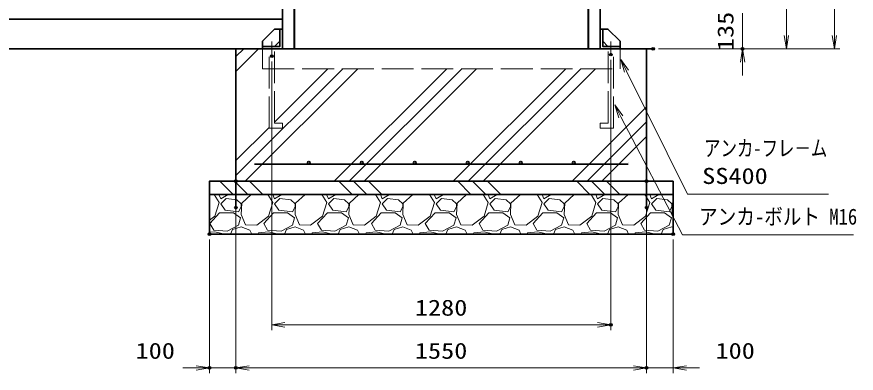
# Model space of a CAD drawing. Units: millimetres at full size, sheet at 1:20. Extents: x -5940 to 5940, y -4200 to 4200.
# Drawn here: x 517 to 3685, y -2329 to -983 of the extents above; entities that cross this region are included whole.
import ezdxf
from ezdxf.enums import TextEntityAlignment as Align

# ---------------------------------------------------------------- set-up
doc = ezdxf.new("R2010")
doc.units = ezdxf.units.MM
doc.header["$LTSCALE"] = 20
doc.header["$PDMODE"] = 32
doc.header["$PDSIZE"] = 10
doc.linetypes.add('DASHED', pattern=[7.5, 6, -1.5])
doc.linetypes.add('USER1', pattern=[18, 12, -1.5, 3, -1.5])
for name, color, linetype, lineweight in [('0-1_軸線', 200, 'USER1', 15), ('0-2_寸法線', 4, 'Continuous', 18), ('0-3_0', 7, 'Continuous', 18), ('0-5_外形線', 7, 'Continuous', 35), ('0-6_隠れ線', 140, 'DASHED', 18), ('0-7_細線', 2, 'Continuous', 35), ('0-C_ハッチング', 253, 'Continuous', 13)]:
    doc.layers.add(name, color=color, linetype=linetype, lineweight=lineweight)
doc.layers.add('0-4_Defpoints', color=7, linetype='Continuous')
doc.styles.add('ＭＳ ゴシック', font='')
doc.styles.get('ＭＳ ゴシック').set_extended_font_data('MS Gothic')

# ---------------------------------------------------------------- blocks, each defined once
blk = doc.blocks.new('_Open')
at = {"layer": '0-3_0'}
blk.add_line((-20, 3.333), (0, 0), dxfattribs=at)
blk.add_lwpolyline([(-20, -3.333), (0, 0), (-20, 0)], dxfattribs=at)
blk = doc.blocks.new('S15')
at = {"layer": '0-2_寸法線'}
for points in [[(5061578.5, 2930121), (5050939.3, 2930121), (5046346.1, 2939394.5), (5045902.2, 2940290.6)], [(5046495.4, 2939468.5), (5045902.2, 2940290.6), (5046196.7, 2939320.5)]]:
    blk.add_lwpolyline(points, dxfattribs=at)
at = {"layer": '0-2_寸法線', "color": 254, "style": 'ＭＳ ゴシック'}
for s, width, p in [('アンカ-フレ－ム', 0.75, (5052199.3, 2932617.8)), ('SS400', 1.2, (5052055.3, 2930517.8))]:
    blk.add_text(s, height=1212, dxfattribs=dict(at, width=width)).set_placement(p, align=Align.BOTTOM_LEFT)
blk = doc.blocks.new('S16')
at = {"layer": '0-2_寸法線'}
for points in [[(5063470.8, 2927051.3), (5050556.4, 2927051.3), (5045922.3, 2935961.5), (5045460.9, 2936848.7)], [(5046070.2, 2936038.4), (5045460.9, 2936848.7), (5045774.4, 2935884.6)]]:
    blk.add_lwpolyline(points, dxfattribs=at)
at = {"layer": '0-2_寸法線', "color": 254, "style": 'ＭＳ ゴシック', "width": 0.85}
blk.add_text('アンカ-ボルト M16', height=1212, dxfattribs=at).set_placement((5051816.4, 2927448.2), align=Align.BOTTOM_LEFT)

msp = doc.modelspace()

# ---------------------------------------------------------------- linework, layer by layer
at = {"layer": '0-1_軸線'}
for p, q in [((1478.84, -1076.31), (1478.84, -1131.48)), ((2758.84, -1076.13), (2758.84, -1126.04))]:
    msp.add_line(p, q, dxfattribs=at)
at = {"layer": '0-2_寸法線'}
for p, q in [((3602.38, -1104.3), (3602.38, 365.7)), ((3421.23, -1104.3), (3421.23, 230.7)), ((3256.12, -969.3), (3256.12, -1104.3)), ((2938.84, -1104.3), (3441.23, -1104.3)), ((2938.84, -1104.3), (3276.12, -1104.3)), ((2938.84, -1104.3), (3622.38, -1104.3)), ((1478.84, -1151.48), (1478.84, -2166.56)), ((2758.84, -1146.04), (2758.84, -2166.56)), ((3256.12, -1154.3), (3256.12, -1204.3)), ((1343.84, -1624.3), (1343.84, -2329.39)), ((2893.84, -1624.3), (2893.84, -2329.39)), ((1343.84, -1724.3), (1343.84, -2329.39)), ((2893.84, -1724.3), (2893.84, -2329.39)), ((1243.84, -1824.3), (1243.84, -2329.39)), ((2993.84, -1824.3), (2993.84, -2329.39)), ((1478.84, -2146.56), (2758.84, -2146.56)), ((1193.84, -2309.39), (1143.84, -2309.39)), ((1343.84, -2309.39), (1243.84, -2309.39)), ((2893.84, -2309.39), (1343.84, -2309.39)), ((1393.84, -2309.39), (1443.84, -2309.39)), ((2843.84, -2309.39), (2793.84, -2309.39)), ((2993.84, -2309.39), (2893.84, -2309.39)), ((3043.84, -2309.39), (3093.84, -2309.39))]:
    msp.add_line(p, q, dxfattribs=at)
at = {"layer": '0-4_Defpoints'}
for p in [(2918.84, -1104.3), (3256.12, -1104.3), (1478.84, -1131.48), (2758.84, -1126.04), (1343.84, -1604.3), (2893.84, -1604.3), (1343.84, -1704.3), (2893.84, -1704.3), (1243.84, -1804.3), (2993.84, -1804.3), (2758.84, -2146.56), (1243.84, -2309.39), (1343.84, -2309.39), (2893.84, -2309.39)]:
    msp.add_point(p, dxfattribs=at)
at = {"layer": '0-5_外形線'}
for p, q in [((1518.84, 315.7), (1518.84, -1104.3)), ((1563.84, 315.7), (1563.84, -1104.3)), ((1564.84, 315.7), (1564.84, -1104.3)), ((2672.84, 315.7), (2672.84, -1104.3)), ((2673.84, 315.7), (2673.84, -1104.3)), ((2718.84, 315.7), (2718.84, -1104.3)), ((-2381.16, -991.8), (1518.84, -991.8)), ((1509.84, -1075.3), (1489.84, -1095.3)), ((2747.84, -1095.3), (2727.84, -1075.3)), ((-2889.59, -1104.3), (2918.84, -1104.3))]:
    msp.add_line(p, q, dxfattribs=at)
for points in [[(1518.84, -1029.3), (1489.84, -1029.3), (1443.84, -1075.3), (1443.84, -1104.3)], [(1443.84, -1095.3), (1509.84, -1095.3), (1509.84, -1029.3)], [(2718.84, -1029.3), (2747.84, -1029.3), (2793.84, -1075.3), (2793.84, -1104.3)], [(2793.84, -1095.3), (2727.84, -1095.3), (2727.84, -1029.3)]]:
    msp.add_lwpolyline(points, dxfattribs=at)
at = {"layer": '0-6_隠れ線'}
for p, q in [((1443.84, -1104.3), (1443.84, -1179.3)), ((1468.84, -1404.3), (1468.84, -1104.3)), ((1488.84, -1384.3), (1488.84, -1104.3)), ((2748.84, -1384.3), (2748.84, -1104.3)), ((2768.84, -1404.3), (2768.84, -1104.3)), ((2793.84, -1179.3), (2793.84, -1104.3)), ((1443.84, -1179.3), (2793.84, -1179.3)), ((1488.84, -1384.3), (1518.84, -1384.3)), ((1518.84, -1384.3), (1518.84, -1404.3)), ((1518.84, -1404.3), (1468.84, -1404.3))]:
    msp.add_line(p, q, dxfattribs=at)
at = {"layer": '0-6_隠れ線', "linetype": 'Continuous'}
for p, q in [((2718.84, -1384.3), (2718.84, -1404.3)), ((2718.84, -1384.3), (2748.84, -1384.3)), ((2718.84, -1404.3), (2768.84, -1404.3))]:
    msp.add_line(p, q, dxfattribs=at)
at = {"layer": '0-7_細線'}
for p, q in [((1343.84, -1104.3), (1343.84, -1704.3)), ((2893.84, -1104.3), (2893.84, -1704.3)), ((2823.84, -1539.3), (1413.84, -1539.3)), ((1413.84, -1539.3), (2823.84, -1539.3)), ((1907.12, -1539.3), (1899.35, -1539.3))]:
    msp.add_line(p, q, dxfattribs=at)
for points in [[(1243.84, -1654.3), (2993.84, -1654.3), (2993.84, -1604.3), (1243.84, -1604.3)], [(1243.84, -1804.3), (2993.84, -1804.3), (2993.84, -1654.3), (1243.84, -1654.3)]]:
    msp.add_lwpolyline(points, close=True, dxfattribs=at)
for centre in [(1618.84, -1534.3), (1818.84, -1534.3), (2018.84, -1534.3), (2218.84, -1534.3), (2418.84, -1534.3), (2618.84, -1534.3)]:
    msp.add_circle(centre, 5, dxfattribs=at)
msp.add_arc((2818.84, -1534.3), 5, 358.85407, 1.14593, dxfattribs=at)
at = {"layer": '0-C_ハッチング'}
for p, q in [((1343.84, -1189.7), (1429.24, -1104.3)), ((1343.84, -1133.57), (1373.11, -1104.3)), ((1343.84, -1582.59), (1747.13, -1179.3)), ((1378.25, -1604.3), (1803.25, -1179.3)), ((1488.84, -1381.46), (1691, -1179.3)), ((1715.01, -1604.3), (2140.01, -1179.3)), ((1771.14, -1604.3), (2196.14, -1179.3)), ((1827.26, -1604.3), (2252.26, -1179.3)), ((2164.02, -1604.3), (2589.02, -1179.3)), ((2220.15, -1604.3), (2645.15, -1179.3)), ((2276.28, -1604.3), (2701.28, -1179.3)), ((2613.04, -1604.3), (2893.84, -1323.5)), ((2669.16, -1604.3), (2893.84, -1379.63)), ((1343.84, -1526.46), (1468.84, -1401.46)), ((2725.29, -1604.3), (2893.84, -1435.75)), ((1282.78, -1604.3), (1332.78, -1654.3)), ((1338.9, -1604.3), (1388.9, -1654.3)), ((1395.03, -1604.3), (1445.03, -1654.3)), ((1731.79, -1604.3), (1781.79, -1654.3)), ((1787.92, -1604.3), (1837.92, -1654.3)), ((1844.04, -1604.3), (1894.04, -1654.3)), ((2180.8, -1604.3), (2230.8, -1654.3)), ((2236.93, -1604.3), (2286.93, -1654.3)), ((2293.06, -1604.3), (2343.06, -1654.3)), ((2629.82, -1604.3), (2679.82, -1654.3)), ((2685.94, -1604.3), (2735.94, -1654.3)), ((2742.07, -1604.3), (2792.07, -1654.3)), ((1280.24, -1685.16), (1261.38, -1654.3)), ((1279.68, -1654.3), (1286.34, -1670.93)), ((1286.34, -1670.93), (1314.06, -1654.3)), ((1306.66, -1668.9), (1286.34, -1689.22)), ((1347.3, -1675), (1306.66, -1668.9)), ((1363.55, -1689.22), (1347.3, -1675)), ((1401.6, -1654.3), (1365.58, -1687.19)), ((1483.44, -1685.16), (1464.58, -1654.3)), ((1482.88, -1654.3), (1489.54, -1670.93)), ((1489.54, -1670.93), (1517.26, -1654.3)), ((1509.86, -1668.9), (1489.54, -1689.22)), ((1550.5, -1675), (1509.86, -1668.9)), ((1566.75, -1689.22), (1550.5, -1675)), ((1604.8, -1654.3), (1568.78, -1687.19)), ((1686.64, -1685.16), (1667.78, -1654.3)), ((1686.08, -1654.3), (1692.74, -1670.93)), ((1692.74, -1670.93), (1720.46, -1654.3)), ((1713.06, -1668.9), (1692.74, -1689.22)), ((1753.7, -1675), (1713.06, -1668.9)), ((1769.95, -1689.22), (1753.7, -1675)), ((1808, -1654.3), (1771.98, -1687.19)), ((1889.84, -1685.16), (1870.98, -1654.3)), ((1889.28, -1654.3), (1895.94, -1670.93)), ((1895.94, -1670.93), (1923.66, -1654.3)), ((1916.26, -1668.9), (1895.94, -1689.22)), ((1956.9, -1675), (1916.26, -1668.9)), ((1973.15, -1689.22), (1956.9, -1675)), ((2011.2, -1654.3), (1975.18, -1687.19)), ((2093.04, -1685.16), (2074.18, -1654.3)), ((2092.48, -1654.3), (2099.14, -1670.93)), ((2099.14, -1670.93), (2126.86, -1654.3)), ((2119.46, -1668.9), (2099.14, -1689.22)), ((2160.1, -1675), (2119.46, -1668.9)), ((2176.35, -1689.22), (2160.1, -1675)), ((2214.4, -1654.3), (2178.38, -1687.19)), ((2296.24, -1685.16), (2277.38, -1654.3)), ((2295.68, -1654.3), (2302.34, -1670.93)), ((2302.34, -1670.93), (2330.06, -1654.3)), ((2322.66, -1668.9), (2302.34, -1689.22)), ((2363.3, -1675), (2322.66, -1668.9)), ((2379.55, -1689.22), (2363.3, -1675)), ((2417.6, -1654.3), (2381.58, -1687.19)), ((2499.44, -1685.16), (2480.58, -1654.3)), ((2498.88, -1654.3), (2505.54, -1670.93)), ((2505.54, -1670.93), (2533.26, -1654.3)), ((2525.86, -1668.9), (2505.54, -1689.22)), ((2566.5, -1675), (2525.86, -1668.9)), ((2582.75, -1689.22), (2566.5, -1675)), ((2620.8, -1654.3), (2584.78, -1687.19)), ((2702.64, -1685.16), (2683.78, -1654.3)), ((2702.08, -1654.3), (2708.74, -1670.93)), ((2708.74, -1670.93), (2736.46, -1654.3)), ((2729.06, -1668.9), (2708.74, -1689.22)), ((2769.7, -1675), (2729.06, -1668.9)), ((2785.95, -1689.22), (2769.7, -1675)), ((2824, -1654.3), (2787.98, -1687.19)), ((2905.84, -1685.16), (2886.98, -1654.3)), ((2905.28, -1654.3), (2911.94, -1670.93)), ((2911.94, -1670.93), (2939.66, -1654.3)), ((2932.26, -1668.9), (2911.94, -1689.22)), ((2972.9, -1675), (2932.26, -1668.9)), ((2989.15, -1689.22), (2972.9, -1675)), ((1263.98, -1735.96), (1280.24, -1685.16)), ((1286.34, -1689.22), (1302.59, -1713.61)), ((1353.39, -1719.7), (1363.55, -1701.41)), ((1365.58, -1687.19), (1363.55, -1729.86)), ((1363.55, -1701.41), (1363.55, -1689.22)), ((1467.18, -1735.96), (1483.44, -1685.16)), ((1489.54, -1689.22), (1505.79, -1713.61)), ((1556.59, -1719.7), (1566.75, -1701.41)), ((1568.78, -1687.19), (1566.75, -1729.86)), ((1566.75, -1701.41), (1566.75, -1689.22)), ((1670.38, -1735.96), (1686.64, -1685.16)), ((1692.74, -1689.22), (1708.99, -1713.61)), ((1759.79, -1719.7), (1769.95, -1701.41)), ((1771.98, -1687.19), (1769.95, -1729.86)), ((1769.95, -1701.41), (1769.95, -1689.22)), ((1873.58, -1735.96), (1889.84, -1685.16)), ((1895.94, -1689.22), (1912.19, -1713.61)), ((1962.99, -1719.7), (1973.15, -1701.41)), ((1975.18, -1687.19), (1973.15, -1729.86)), ((1973.15, -1701.41), (1973.15, -1689.22)), ((2076.78, -1735.96), (2093.04, -1685.16)), ((2099.14, -1689.22), (2115.39, -1713.61)), ((2166.19, -1719.7), (2176.35, -1701.41)), ((2178.38, -1687.19), (2176.35, -1729.86)), ((2176.35, -1701.41), (2176.35, -1689.22)), ((2279.98, -1735.96), (2296.24, -1685.16)), ((2302.34, -1689.22), (2318.59, -1713.61)), ((2369.39, -1719.7), (2379.55, -1701.41)), ((2381.58, -1687.19), (2379.55, -1729.86)), ((2379.55, -1701.41), (2379.55, -1689.22)), ((2483.18, -1735.96), (2499.44, -1685.16)), ((2505.54, -1689.22), (2521.79, -1713.61)), ((2572.59, -1719.7), (2582.75, -1701.41)), ((2584.78, -1687.19), (2582.75, -1729.86)), ((2582.75, -1701.41), (2582.75, -1689.22)), ((2686.38, -1735.96), (2702.64, -1685.16)), ((2708.74, -1689.22), (2724.99, -1713.61)), ((2775.79, -1719.7), (2785.95, -1701.41)), ((2787.98, -1687.19), (2785.95, -1729.86)), ((2785.95, -1701.41), (2785.95, -1689.22)), ((2889.58, -1735.96), (2905.84, -1685.16)), ((2911.94, -1689.22), (2928.19, -1713.61)), ((2978.99, -1719.7), (2989.15, -1701.41)), ((2991.18, -1687.19), (2989.15, -1729.86)), ((2989.15, -1701.41), (2989.15, -1689.22)), ((2993.84, -1684.77), (2991.18, -1687.19)), ((1243.84, -1751.52), (1263.98, -1735.96)), ((1245.7, -1764.41), (1282.27, -1723.77)), ((1282.27, -1723.77), (1335.1, -1723.77)), ((1302.59, -1713.61), (1353.39, -1719.7)), ((1335.1, -1723.77), (1361.52, -1742.05)), ((1361.52, -1742.05), (1353.39, -1770.5)), ((1363.55, -1729.86), (1379.81, -1768.47)), ((1422.48, -1770.5), (1467.18, -1735.96)), ((1448.9, -1764.41), (1485.47, -1723.77)), ((1485.47, -1723.77), (1538.3, -1723.77)), ((1505.79, -1713.61), (1556.59, -1719.7)), ((1538.3, -1723.77), (1564.72, -1742.05)), ((1564.72, -1742.05), (1556.59, -1770.5)), ((1566.75, -1729.86), (1583.01, -1768.47)), ((1625.68, -1770.5), (1670.38, -1735.96)), ((1652.1, -1764.41), (1688.67, -1723.77)), ((1688.67, -1723.77), (1741.5, -1723.77)), ((1708.99, -1713.61), (1759.79, -1719.7)), ((1741.5, -1723.77), (1767.92, -1742.05)), ((1767.92, -1742.05), (1759.79, -1770.5)), ((1769.95, -1729.86), (1786.21, -1768.47)), ((1828.88, -1770.5), (1873.58, -1735.96)), ((1855.3, -1764.41), (1891.87, -1723.77)), ((1891.87, -1723.77), (1944.7, -1723.77)), ((1912.19, -1713.61), (1962.99, -1719.7)), ((1944.7, -1723.77), (1971.12, -1742.05)), ((1971.12, -1742.05), (1962.99, -1770.5)), ((1973.15, -1729.86), (1989.41, -1768.47)), ((2032.08, -1770.5), (2076.78, -1735.96)), ((2058.5, -1764.41), (2095.07, -1723.77)), ((2095.07, -1723.77), (2147.9, -1723.77)), ((2115.39, -1713.61), (2166.19, -1719.7)), ((2147.9, -1723.77), (2174.32, -1742.05)), ((2174.32, -1742.05), (2166.19, -1770.5)), ((2176.35, -1729.86), (2192.61, -1768.47)), ((2235.28, -1770.5), (2279.98, -1735.96)), ((2261.7, -1764.41), (2298.27, -1723.77)), ((2298.27, -1723.77), (2351.1, -1723.77)), ((2318.59, -1713.61), (2369.39, -1719.7)), ((2351.1, -1723.77), (2377.52, -1742.05)), ((2377.52, -1742.05), (2369.39, -1770.5)), ((2379.55, -1729.86), (2395.81, -1768.47)), ((2438.48, -1770.5), (2483.18, -1735.96)), ((2464.9, -1764.41), (2501.47, -1723.77)), ((2501.47, -1723.77), (2554.3, -1723.77)), ((2521.79, -1713.61), (2572.59, -1719.7)), ((2554.3, -1723.77), (2580.72, -1742.05)), ((2580.72, -1742.05), (2572.59, -1770.5)), ((2582.75, -1729.86), (2599.01, -1768.47)), ((2641.68, -1770.5), (2686.38, -1735.96)), ((2668.1, -1764.41), (2704.67, -1723.77)), ((2704.67, -1723.77), (2757.5, -1723.77)), ((2724.99, -1713.61), (2775.79, -1719.7)), ((2757.5, -1723.77), (2783.92, -1742.05)), ((2783.92, -1742.05), (2775.79, -1770.5)), ((2785.95, -1729.86), (2802.21, -1768.47)), ((2844.88, -1770.5), (2889.58, -1735.96)), ((2871.3, -1764.41), (2907.87, -1723.77)), ((2907.87, -1723.77), (2960.7, -1723.77)), ((2928.19, -1713.61), (2978.99, -1719.7)), ((2960.7, -1723.77), (2987.12, -1742.05)), ((2987.12, -1742.05), (2978.99, -1770.5)), ((2989.15, -1729.86), (2993.84, -1740.99)), ((1259.92, -1788.79), (1245.7, -1764.41)), ((1353.39, -1770.5), (1310.72, -1792.85)), ((1379.81, -1768.47), (1422.48, -1770.5)), ((1463.12, -1788.79), (1448.9, -1764.41)), ((1556.59, -1770.5), (1513.92, -1792.85)), ((1583.01, -1768.47), (1625.68, -1770.5)), ((1666.32, -1788.79), (1652.1, -1764.41)), ((1759.79, -1770.5), (1717.12, -1792.85)), ((1786.21, -1768.47), (1828.88, -1770.5)), ((1869.52, -1788.79), (1855.3, -1764.41)), ((1962.99, -1770.5), (1920.32, -1792.85)), ((1989.41, -1768.47), (2032.08, -1770.5)), ((2072.72, -1788.79), (2058.5, -1764.41)), ((2166.19, -1770.5), (2123.52, -1792.85)), ((2192.61, -1768.47), (2235.28, -1770.5)), ((2275.92, -1788.79), (2261.7, -1764.41)), ((2369.39, -1770.5), (2326.72, -1792.85)), ((2395.81, -1768.47), (2438.48, -1770.5)), ((2479.12, -1788.79), (2464.9, -1764.41)), ((2572.59, -1770.5), (2529.92, -1792.85)), ((2599.01, -1768.47), (2641.68, -1770.5)), ((2682.32, -1788.79), (2668.1, -1764.41)), ((2775.79, -1770.5), (2733.12, -1792.85)), ((2802.21, -1768.47), (2844.88, -1770.5)), ((2885.52, -1788.79), (2871.3, -1764.41)), ((2978.99, -1770.5), (2936.32, -1792.85)), ((1263.98, -1794.89), (1243.84, -1797.01)), ((1310.72, -1792.85), (1259.92, -1788.79)), ((1301.65, -1804.3), (1263.98, -1794.89)), ((1323.52, -1804.3), (1331.04, -1786.76)), ((1331.04, -1786.76), (1363.55, -1776.6)), ((1363.55, -1776.6), (1396.06, -1788.79)), ((1396.06, -1788.79), (1403.22, -1804.3)), ((1426.57, -1804.3), (1428.58, -1798.95)), ((1467.18, -1794.89), (1428.58, -1798.95)), ((1513.92, -1792.85), (1463.12, -1788.79)), ((1504.85, -1804.3), (1467.18, -1794.89)), ((1526.72, -1804.3), (1534.24, -1786.76)), ((1534.24, -1786.76), (1566.75, -1776.6)), ((1566.75, -1776.6), (1599.26, -1788.79)), ((1599.26, -1788.79), (1606.42, -1804.3)), ((1629.77, -1804.3), (1631.78, -1798.95)), ((1670.38, -1794.89), (1631.78, -1798.95)), ((1717.12, -1792.85), (1666.32, -1788.79)), ((1708.05, -1804.3), (1670.38, -1794.89)), ((1729.92, -1804.3), (1737.44, -1786.76)), ((1737.44, -1786.76), (1769.95, -1776.6)), ((1769.95, -1776.6), (1802.46, -1788.79)), ((1802.46, -1788.79), (1809.62, -1804.3)), ((1832.97, -1804.3), (1834.98, -1798.95)), ((1873.58, -1794.89), (1834.98, -1798.95)), ((1920.32, -1792.85), (1869.52, -1788.79)), ((1911.25, -1804.3), (1873.58, -1794.89)), ((1933.12, -1804.3), (1940.64, -1786.76)), ((1940.64, -1786.76), (1973.15, -1776.6)), ((1973.15, -1776.6), (2005.66, -1788.79)), ((2005.66, -1788.79), (2012.82, -1804.3)), ((2036.17, -1804.3), (2038.18, -1798.95)), ((2076.78, -1794.89), (2038.18, -1798.95)), ((2123.52, -1792.85), (2072.72, -1788.79)), ((2114.45, -1804.3), (2076.78, -1794.89)), ((2136.32, -1804.3), (2143.84, -1786.76)), ((2143.84, -1786.76), (2176.35, -1776.6)), ((2176.35, -1776.6), (2208.86, -1788.79)), ((2208.86, -1788.79), (2216.02, -1804.3)), ((2239.37, -1804.3), (2241.38, -1798.95)), ((2279.98, -1794.89), (2241.38, -1798.95)), ((2326.72, -1792.85), (2275.92, -1788.79)), ((2317.65, -1804.3), (2279.98, -1794.89)), ((2339.52, -1804.3), (2347.04, -1786.76)), ((2347.04, -1786.76), (2379.55, -1776.6)), ((2379.55, -1776.6), (2412.06, -1788.79)), ((2412.06, -1788.79), (2419.22, -1804.3)), ((2442.57, -1804.3), (2444.58, -1798.95)), ((2483.18, -1794.89), (2444.58, -1798.95)), ((2529.92, -1792.85), (2479.12, -1788.79)), ((2520.85, -1804.3), (2483.18, -1794.89)), ((2542.72, -1804.3), (2550.24, -1786.76)), ((2550.24, -1786.76), (2582.75, -1776.6)), ((2582.75, -1776.6), (2615.26, -1788.79)), ((2615.26, -1788.79), (2622.42, -1804.3)), ((2645.77, -1804.3), (2647.78, -1798.95)), ((2686.38, -1794.89), (2647.78, -1798.95)), ((2733.12, -1792.85), (2682.32, -1788.79)), ((2724.05, -1804.3), (2686.38, -1794.89)), ((2745.92, -1804.3), (2753.44, -1786.76)), ((2753.44, -1786.76), (2785.95, -1776.6)), ((2785.95, -1776.6), (2818.46, -1788.79)), ((2818.46, -1788.79), (2825.62, -1804.3)), ((2848.97, -1804.3), (2850.98, -1798.95)), ((2889.58, -1794.89), (2850.98, -1798.95)), ((2936.32, -1792.85), (2885.52, -1788.79)), ((2927.25, -1804.3), (2889.58, -1794.89)), ((2949.12, -1804.3), (2956.64, -1786.76)), ((2956.64, -1786.76), (2989.15, -1776.6)), ((2989.15, -1776.6), (2993.84, -1778.36))]:
    msp.add_line(p, q, dxfattribs=at)

# ---------------------------------------------------------------- block references
at = {"layer": '0-2_寸法線', "xscale": 2.5, "yscale": 2.5}
for p, rotation in [((3421.23, -1104.3), 270), ((3602.38, -1104.3), 270), ((3256.12, -1104.3), 90), ((1478.84, -2146.56), 180), ((1343.84, -2309.39), 180), ((1343.84, -2309.39), 180), ((2993.84, -2309.39), 180)]:
    msp.add_blockref('_Open', p, dxfattribs=dict(at, rotation=rotation))
at = {"layer": '0-2_寸法線'}
for name, p, xscale, yscale in [('S15', (-249499.28, -148158.7), 0.05, 0.05), ('S16', (-249499.28, -148158.7), 0.05, 0.05), ('_Open', (2758.84, -2146.56), 2.5, 2.5), ('_Open', (1243.84, -2309.39), 2.5, 2.5), ('_Open', (2893.84, -2309.39), 2.5, 2.5), ('_Open', (2893.84, -2309.39), 2.5, 2.5)]:
    msp.add_blockref(name, p, dxfattribs=dict(at, xscale=xscale, yscale=yscale))

# ---------------------------------------------------------------- texts
at = {"layer": '0-2_寸法線', "color": 254, "style": 'ＭＳ ゴシック', "width": 1.2}
msp.add_text('135', height=60.56, rotation=90, dxfattribs=at).set_placement((3239.78, -1112.4), align=Align.BOTTOM_LEFT)
for s, p in [('1280', (2019.24, -2130.22)), ('100', (965.08, -2293.05)), ('1550', (2019.24, -2293.05)), ('100', (3153.83, -2293.05))]:
    msp.add_text(s, height=60.56, dxfattribs=at).set_placement(p, align=Align.BOTTOM_LEFT)

doc.saveas('drawing.dxf')
